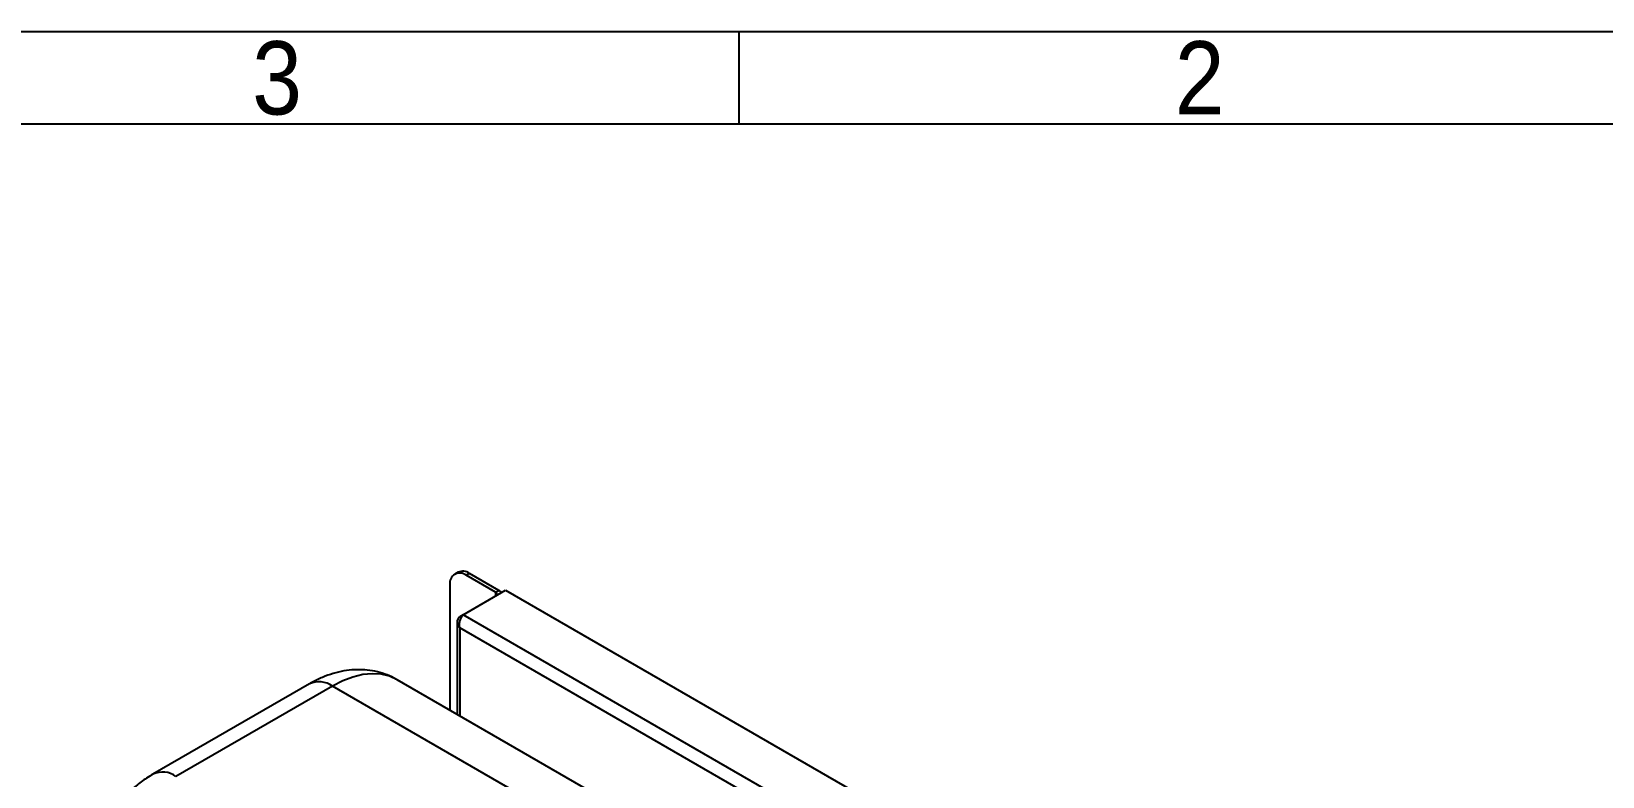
# Model space of a CAD drawing. Extents: x 75 to 2075, y 25 to 1460.
# Drawn here: x 1383.2 to 1809, y 1258.2 to 1460 of the extents above; entities that cross this region are included whole.
import ezdxf

# ---------------------------------------------------------------- set-up
doc = ezdxf.new("R2010")
doc.units = 0
doc.header["$LTSCALE"] = 5
doc.linetypes.add('SLD-KATı', pattern=[0])
doc.layers.get('0').update_dxf_attribs({"linetype": 'CONTINUOUS'})
doc.styles.add('SLDTEXTSTYLE1', font='GOTHIC.TTF', dxfattribs={"width": 0.913})

msp = doc.modelspace()

# ---------------------------------------------------------------- linework, layer by layer
at = {"color": 7, "linetype": 'SLD-KATı'}
for p, q in [((75, 1460), (2075, 1460)), ((1575, 1435), (1575, 1460)), ((100, 1435), (2050, 1435)), ((1498.825, 1313.511), (1497.941, 1313)), ((1501.949, 1313.201), (1501.066, 1312.691)), ((1509.02, 1308.099), (1501.066, 1312.691)), ((1509.904, 1308.609), (1501.949, 1313.201)), ((1496.646, 1310.139), (1496.646, 1276.123)), ((1500.244, 1302.012), (1511.735, 1308.645)), ((1509.02, 1308.099), (1509.904, 1308.609)), ((1511.735, 1308.645), (1978.3, 1039.303)), ((1498.566, 1299.971), (1498.566, 1275.015)), ((1500.244, 1302.011), (1499.298, 1301.465)), ((1499.298, 1301.465), (1499.72, 1301.221)), ((1964.22, 1030.082), (1499.298, 1298.476)), ((1966.81, 1032.669), (1500.244, 1302.012)), ((1458.577, 1283.276), (1416.15, 1258.784)), ((1464.826, 1282.658), (1422.4, 1258.165)), ((1550.563, 1233.163), (1464.826, 1282.658)), ((1568.062, 1234.896), (1482.325, 1284.39))]:
    msp.add_line(p, q, dxfattribs=at)
at = {"color": 8, "linetype": 'SLD-KATı'}
for p, q in [((1509.02, 1308.099), (1509.02, 1307.078)), ((1499.298, 1298.476), (1499.298, 1274.592))]:
    msp.add_line(p, q, dxfattribs=at)
at = {"color": 8, "linetype": 'SLD-KATı', "flags": 128}
msp.add_lwpolyline([(1482.325, 1284.39), (1480.257, 1285.33), (1477.993, 1285.878), (1475.564, 1286.026), (1473, 1285.773), (1470.333, 1285.12), (1467.597, 1284.077), (1464.826, 1282.658)], dxfattribs=at)
at = {"color": 7, "linetype": 'SLD-KATı'}
for centre, radius, start, end in [((1499.34, 1310.576), 2.729, 50.79671, 189.21404), ((1500.119, 1310.646), 3.144, 54.38242, 114.30712), ((1508.827, 1307.588), 0.546, 290.78342, 69.21658), ((1509.213, 1307.27), 1.506, 27.32977, 62.68308)]:
    msp.add_arc(centre, radius, start, end, dxfattribs=at)
at = {"color": 8, "linetype": 'SLD-KATı'}
for centre, radius, start, end in [((1461.165, 1277.547), 6.287, 54.38242, 114.30712), ((1418.775, 1253.403), 5.985, 52.71901, 116.23205)]:
    msp.add_arc(centre, radius, start, end, dxfattribs=at)
at = {"color": 7, "linetype": 'SLD-KATı'}
msp.add_open_spline([(1499.298, 1301.465), (1499.093, 1301.237), (1498.683, 1300.781), (1498.507, 1299.971), (1498.683, 1299.16), (1499.093, 1298.704), (1499.298, 1298.476)], degree=3, dxfattribs=at)
for points, knots in [([(1499.298, 1298.476), (1499.258, 1298.763), (1499.178, 1299.337), (1499.324, 1300.265), (1499.624, 1301.113), (1499.963, 1301.691), (1500.177, 1301.934), (1500.244, 1302.012)], [0, 0, 0, 0, 0.2239169, 0.4478675, 0.6718183, 0.8957688, 1, 1, 1, 1]), ([(1482.318, 1284.344), (1482.063, 1284.505), (1481.02, 1285.168), (1478.997, 1285.975), (1476.318, 1286.741), (1473.55, 1287.119), (1470.731, 1287.145), (1467.87, 1286.815), (1464.979, 1286.129), (1462.069, 1285.079), (1459.942, 1284.052), (1458.785, 1283.395), (1458.577, 1283.276)], [0, 0, 0, 0, 0.0363861, 0.1491839, 0.2610832, 0.373137, 0.4864695, 0.602184, 0.7212697, 0.8444095, 0.9720309, 1, 1, 1, 1]), ([(1416.15, 1258.784), (1415.572, 1258.437), (1414.01, 1257.497), (1411.565, 1255.701), (1408.865, 1253.345), (1406.327, 1250.724), (1403.971, 1247.88), (1401.819, 1244.846), (1399.887, 1241.652), (1398.191, 1238.328), (1396.749, 1234.899), (1395.579, 1231.392), (1394.702, 1227.828), (1394.157, 1224.32), (1393.997, 1221.846), (1393.991, 1220.572), (1393.99, 1220.402)], [0, 0, 0, 0, 0.0462181, 0.1249283, 0.2037222, 0.2824154, 0.3607996, 0.4388998, 0.5168725, 0.5949405, 0.673297, 0.7521816, 0.8318447, 0.9124734, 0.9882844, 1, 1, 1, 1])]:
    msp.add_open_spline(points, degree=3, knots=knots, dxfattribs=at)

# ---------------------------------------------------------------- texts
at = {"color": 7, "linetype": 'CONTINUOUS', "char_height": 19.844, "attachment_point": 2, "style": 'SLDTEXTSTYLE1'}
for s, insert in [('3', (1449.8, 1457.346)), ('2', (1699.8, 1457.346))]:
    msp.add_mtext(s, dxfattribs=dict(at, insert=insert))

doc.saveas('drawing.dxf')
